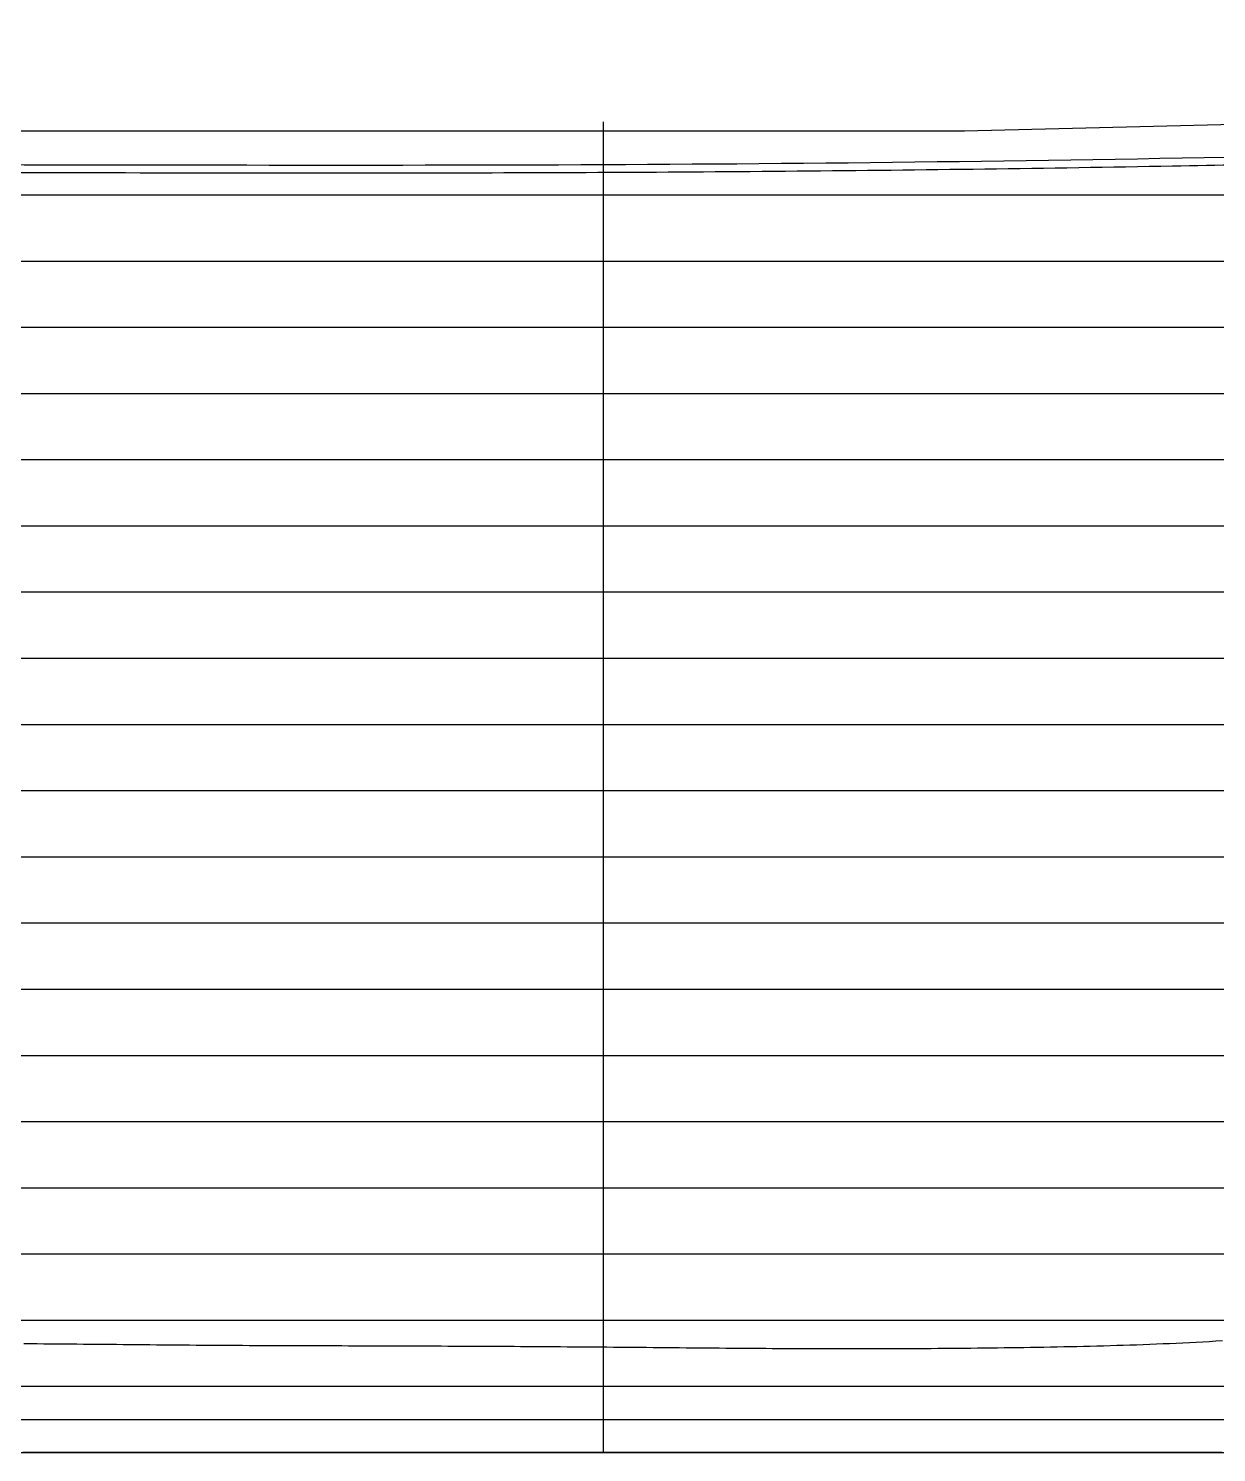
# Model space of a CAD drawing. Header units: millimetres. Extents: x 219888 to 472088, y 91183 to 209983.
# Drawn here: x 381897 to 399836, y 153745 to 175258 of the extents above; entities that cross this region are included whole.
import ezdxf

# ---------------------------------------------------------------- set-up
doc = ezdxf.new("R2010")
doc.units = ezdxf.units.MM
doc.layers.add('Buttocks', color=7, linetype='Continuous')
doc.layers.add('网格线和标注', color=7, linetype='Continuous')

msp = doc.modelspace()

# ---------------------------------------------------------------- linework, layer by layer
at = {"layer": 'Buttocks', "color": 135}
for points in [[(381827.584, 155390.904), (381927.534, 155390.224), (382027.564, 155389.524), (382127.554, 155388.804), (382227.504, 155388.054), (382327.544, 155387.284), (382427.594, 155386.484), (382527.524, 155385.664), (382627.714, 155384.824), (382727.624, 155383.964), (382827.634, 155383.084), (382927.604, 155382.184), (383027.624, 155381.274), (383127.584, 155380.354), (383227.564, 155379.424), (383327.664, 155378.494), (383427.604, 155377.554), (383527.624, 155376.624), (383627.624, 155375.694), (383727.744, 155374.774), (383827.634, 155373.864), (383927.544, 155372.974), (384027.554, 155372.094), (384127.544, 155371.244), (384227.534, 155370.424), (384327.554, 155369.624), (384427.574, 155368.864), (384527.594, 155368.134), (384627.584, 155367.434), (384727.654, 155366.774), (384827.664, 155366.154), (384927.664, 155365.574), (385027.734, 155365.024), (385127.664, 155364.504), (385227.704, 155364.014), (385327.674, 155363.554), (385427.764, 155363.114), (385527.704, 155362.694), (385627.724, 155362.304), (385727.804, 155361.914), (385827.754, 155361.554), (385927.794, 155361.194), (386027.764, 155360.854), (386127.814, 155360.524), (386227.834, 155360.204), (386327.784, 155359.894), (386427.854, 155359.584), (386527.824, 155359.284), (386627.814, 155358.984), (386727.824, 155358.684), (386827.804, 155358.394), (386927.864, 155358.094), (387027.844, 155357.794), (387127.894, 155357.504), (387227.914, 155357.194), (387327.904, 155356.894), (387427.944, 155356.584), (387527.904, 155356.264), (387627.914, 155355.944), (387727.964, 155355.604), (387827.934, 155355.264), (387927.954, 155354.914), (388027.934, 155354.554), (388127.974, 155354.174), (388227.974, 155353.784), (388328.014, 155353.384), (388427.984, 155352.964), (388528.024, 155352.524), (388628.044, 155352.074), (388728.024, 155351.604), (388828.014, 155351.114), (388928.154, 155350.604), (389028.024, 155350.074), (389128.064, 155349.514), (389228.144, 155348.934), (389328.094, 155348.334), (389428.024, 155347.714), (389528.104, 155347.074), (389628.134, 155346.414), (389728.124, 155345.734), (389828.134, 155345.034), (389928.154, 155344.314), (390028.204, 155343.574), (390128.134, 155342.834), (390228.144, 155342.064), (390328.224, 155341.284), (390428.204, 155340.494), (390528.224, 155339.694), (390628.184, 155338.874), (390728.164, 155338.054), (390828.224, 155337.224), (390928.214, 155336.374), (391028.254, 155335.524), (391128.214, 155334.674), (391228.254, 155333.804), (391328.284, 155332.944), (391428.244, 155332.074), (391528.284, 155331.194), (391628.354, 155330.324), (391728.324, 155329.454), (391828.254, 155328.584), (391928.354, 155327.714), (392028.364, 155326.844), (392128.294, 155325.994), (392228.324, 155325.144), (392328.274, 155324.304), (392428.374, 155323.474), (392528.334, 155322.654), (392628.324, 155321.854), (392728.354, 155321.074), (392828.394, 155320.324), (392928.404, 155319.584), (393028.434, 155318.884), (393128.454, 155318.214), (393228.434, 155317.574), (393328.394, 155316.984), (393428.354, 155316.434), (393528.434, 155315.934), (393628.424, 155315.474), (393728.434, 155315.084), (393828.454, 155314.744), (393928.494, 155314.464), (394028.404, 155314.254), (394128.444, 155314.104), (394228.544, 155314.024), (394328.444, 155314.014), (394428.404, 155314.074), (394528.484, 155314.194), (394628.454, 155314.374), (394728.544, 155314.624), (394828.534, 155314.944), (394928.554, 155315.304), (395028.604, 155315.734), (395128.614, 155316.214), (395228.494, 155316.734), (395328.604, 155317.304), (395428.584, 155317.924), (395528.574, 155318.594), (395628.584, 155319.304), (395728.604, 155320.064), (395828.594, 155320.884), (395928.594, 155321.744), (396028.654, 155322.674), (396128.624, 155323.644), (396228.634, 155324.684), (396328.674, 155325.784), (396428.674, 155326.944), (396528.654, 155328.174), (396628.734, 155329.464), (396728.674, 155330.824), (396828.714, 155332.254), (396928.674, 155333.764), (397028.604, 155335.344), (397128.714, 155337.004), (397228.554, 155338.744), (397328.654, 155340.574), (397428.634, 155342.494), (397528.574, 155344.494), (397628.614, 155346.604), (397728.584, 155348.804), (397828.574, 155351.114), (397928.584, 155353.534), (398028.544, 155356.074), (398128.454, 155358.724), (398228.464, 155361.504), (398328.484, 155364.414), (398428.444, 155367.474), (398528.314, 155370.674), (398628.384, 155374.034), (398728.254, 155377.564), (398828.194, 155381.264), (398928.094, 155385.164), (399028.084, 155389.254), (399128.044, 155393.544), (399227.914, 155398.044), (399327.724, 155402.744), (399427.684, 155407.684), (399527.594, 155412.834), (399627.464, 155418.214), (399727.244, 155423.814), (399827.114, 155429.664), (399926.904, 155435.744)], [(399914.254, 153744.774), (399814.204, 153744.774), (399714.214, 153744.774), (399614.164, 153744.774), (399514.174, 153744.774), (399414.144, 153744.774), (399314.154, 153744.774), (399214.164, 153744.774), (399114.114, 153744.774), (399014.114, 153744.774), (398914.044, 153744.774), (398814.054, 153744.774), (398714.074, 153744.774), (398614.034, 153744.774), (398514.014, 153744.774), (398413.984, 153744.774), (398313.934, 153744.774), (398213.934, 153744.774), (398113.884, 153744.774), (398013.854, 153744.774), (397913.794, 153744.774), (397813.884, 153744.774), (397713.874, 153744.774), (397613.844, 153744.774), (397513.824, 153744.774), (397413.814, 153744.774), (397313.764, 153744.774), (397213.724, 153744.774), (397113.534, 153744.774), (397013.564, 153744.774), (396913.614, 153744.774), (396813.624, 153744.774), (396713.614, 153744.774), (396613.644, 153744.774), (396513.604, 153744.774), (396413.874, 153744.774), (396313.834, 153744.774), (396213.724, 153744.774), (396113.654, 153744.774), (396013.714, 153744.774), (395913.704, 153744.774), (395813.674, 153744.774), (395713.644, 153744.774), (395613.614, 153744.774), (395513.564, 153744.774), (395413.524, 153744.774), (395313.624, 153744.774), (395213.524, 153744.774), (395113.524, 153744.774), (395013.464, 153744.774), (394913.444, 153744.774), (394813.444, 153744.774), (394713.424, 153744.774), (394613.334, 153744.774), (394513.374, 153744.774), (394413.374, 153744.774), (394313.354, 153744.774), (394213.344, 153744.774), (394113.274, 153744.774), (394013.314, 153744.774), (393913.324, 153744.774), (393813.254, 153744.774), (393713.264, 153744.774), (393613.274, 153744.774), (393513.224, 153744.774), (393413.184, 153744.774), (393313.164, 153744.774), (393213.164, 153744.774), (393113.174, 153744.774), (393013.144, 153744.774), (392913.124, 153744.774), (392813.124, 153744.774), (392713.084, 153744.774), (392613.064, 153744.774), (392513.074, 153744.774), (392413.034, 153744.774), (392313.044, 153744.774), (392213.034, 153744.774), (392113.074, 153744.774), (392013.054, 153744.774), (391913.064, 153744.774), (391812.994, 153744.774), (391713.004, 153744.774), (391613.124, 153744.774), (391513.044, 153744.774), (391413.114, 153744.774), (391313.064, 153744.774), (391213.024, 153744.774), (391113.134, 153744.774), (391013.074, 153744.774), (390913.184, 153744.774), (390813.124, 153744.774), (390713.224, 153744.774), (390613.094, 153744.774), (390513.114, 153744.774), (390413.174, 153744.774), (390312.954, 153744.774), (390212.934, 153744.774), (390112.894, 153744.774), (390013.084, 153744.774), (389913.004, 153744.774), (389812.904, 153744.774), (389712.844, 153744.774), (389612.984, 153744.774), (389512.874, 153744.774), (389412.804, 153744.774), (389312.734, 153744.774), (389212.854, 153744.774), (389112.784, 153744.774), (389012.724, 153744.774), (388912.624, 153744.774), (388812.614, 153744.774), (388712.764, 153744.774), (388612.684, 153744.774), (388512.614, 153744.774), (388412.544, 153744.774), (388312.524, 153744.774), (388212.454, 153744.774), (388112.424, 153744.774), (388012.564, 153744.774), (387912.504, 153744.774), (387812.484, 153744.774), (387712.364, 153744.774), (387612.344, 153744.774), (387512.304, 153744.774), (387412.314, 153744.774), (387312.264, 153744.774), (387212.244, 153744.774), (387112.314, 153744.774), (387012.294, 153744.774), (386912.284, 153744.774), (386812.264, 153744.774), (386712.184, 153744.774), (386612.194, 153744.774), (386512.094, 153744.774), (386412.124, 153744.774), (386312.094, 153744.774), (386212.074, 153744.774), (386112.024, 153744.774), (386012.144, 153744.774), (385912.084, 153744.774), (385812.064, 153744.774), (385712.014, 153744.774), (385612.014, 153744.774), (385511.974, 153744.774), (385411.984, 153744.774), (385311.944, 153744.774), (385211.954, 153744.774), (385111.884, 153744.774), (385011.884, 153744.774), (384911.844, 153744.774), (384811.874, 153744.774), (384711.864, 153744.774), (384611.844, 153744.774), (384511.794, 153744.774), (384411.834, 153744.774), (384311.764, 153744.774), (384211.784, 153744.774), (384111.764, 153744.774), (384011.764, 153744.774), (383911.734, 153744.774), (383811.744, 153744.774), (383711.724, 153744.774), (383611.694, 153744.774), (383511.654, 153744.774), (383411.614, 153744.774), (383311.654, 153744.774), (383211.604, 153744.774), (383111.594, 153744.774), (383011.574, 153744.774), (382911.574, 153744.774), (382811.544, 153744.774), (382711.544, 153744.774), (382611.504, 153744.774), (382511.484, 153744.774), (382411.444, 153744.774), (382311.454, 153744.774), (382211.454, 153744.774), (382111.444, 153744.774), (382011.394, 153744.774), (381911.414, 153744.774), (381811.394, 153744.774)], [(381820.064, 153744.774), (381919.994, 153744.774), (382019.954, 153744.774), (382119.974, 153744.774), (382219.934, 153744.774), (382319.944, 153744.774), (382419.884, 153744.774), (382519.954, 153744.774), (382620.024, 153744.774), (382720.044, 153744.774), (382819.894, 153744.774), (382919.974, 153744.774), (383020.124, 153744.774), (383119.994, 153744.774), (383220.084, 153744.774), (383320.014, 153744.774), (383420.114, 153744.774), (383520.164, 153744.774), (383620.124, 153744.774), (383720.014, 153744.774), (383820.154, 153744.774), (383920.024, 153744.774), (384020.074, 153744.774), (384120.094, 153744.774), (384220.184, 153744.774), (384320.074, 153744.774), (384420.144, 153744.774), (384519.994, 153744.774), (384620.254, 153744.774), (384720.074, 153744.774), (384820.264, 153744.774), (384920.294, 153744.774), (385020.324, 153744.774), (385120.264, 153744.774), (385220.244, 153744.774), (385320.244, 153744.774), (385420.284, 153744.774), (385520.214, 153744.774), (385620.284, 153744.774), (385720.254, 153744.774), (385820.184, 153744.774), (385920.344, 153744.774), (386020.274, 153744.774), (386120.344, 153744.774), (386220.304, 153744.774), (386320.384, 153744.774), (386420.234, 153744.774), (386520.304, 153744.774), (386620.254, 153744.774), (386720.304, 153744.774), (386820.244, 153744.774), (386920.314, 153744.774), (387020.284, 153744.774), (387120.254, 153744.774), (387220.304, 153744.774), (387320.274, 153744.774), (387420.324, 153744.774), (387520.424, 153744.774), (387620.234, 153744.774), (387720.454, 153744.774), (387820.364, 153744.774), (387920.434, 153744.774), (388020.414, 153744.774), (388120.384, 153744.774), (388220.424, 153744.774), (388320.364, 153744.774), (388420.484, 153744.774), (388520.394, 153744.774), (388620.434, 153744.774), (388720.394, 153744.774), (388820.414, 153744.774), (388920.364, 153744.774), (389020.424, 153744.774), (389120.384, 153744.774), (389220.464, 153744.774), (389320.524, 153744.774), (389420.494, 153744.774), (389520.514, 153744.774), (389620.644, 153744.774), (389720.574, 153744.774), (389820.724, 153744.774), (389920.494, 153744.774), (390020.534, 153744.774), (390120.554, 153744.774), (390220.594, 153744.774), (390320.654, 153744.774), (390420.664, 153744.774), (390520.614, 153744.774), (390620.584, 153744.774), (390720.684, 153744.774), (390820.734, 153744.774), (390920.664, 153744.774), (391020.654, 153744.774), (391120.814, 153744.774), (391220.924, 153744.774), (391320.754, 153744.774), (391420.934, 153744.774), (391520.834, 153744.774), (391620.834, 153744.774), (391721.124, 153744.774), (391821.114, 153744.774), (391921.124, 153744.774), (392021.024, 153744.774), (392121.194, 153744.774), (392221.114, 153744.774), (392321.104, 153744.774), (392421.034, 153744.774), (392520.824, 153744.774), (392620.794, 153744.774), (392720.754, 153744.774), (392820.764, 153744.774), (392920.814, 153744.774), (393020.654, 153744.774), (393120.784, 153744.774), (393220.774, 153744.774), (393320.684, 153744.774), (393420.724, 153744.774), (393520.854, 153744.774), (393620.954, 153744.774), (393720.834, 153744.774), (393820.754, 153744.774), (393920.784, 153744.774), (394020.944, 153744.774), (394120.864, 153744.774), (394220.864, 153744.774), (394320.844, 153744.774), (394420.934, 153744.774), (394520.914, 153744.774), (394620.844, 153744.774), (394720.914, 153744.774), (394820.944, 153744.774), (394920.834, 153744.774), (395020.774, 153744.774), (395120.784, 153744.774), (395220.864, 153744.774), (395320.874, 153744.774), (395420.754, 153744.774), (395520.684, 153744.774), (395620.704, 153744.774), (395720.464, 153744.774), (395820.704, 153744.774), (395920.524, 153744.774), (396020.674, 153744.774), (396120.694, 153744.774), (396220.744, 153744.774), (396320.854, 153744.774), (396420.894, 153744.774), (396520.994, 153744.774), (396620.894, 153744.774), (396721.114, 153744.774), (396821.014, 153744.774), (396921.124, 153744.774), (397021.114, 153744.774), (397120.964, 153744.774), (397221.064, 153744.774), (397321.074, 153744.774), (397421.034, 153744.774), (397521.114, 153744.774), (397621.044, 153744.774), (397721.154, 153744.774), (397821.024, 153744.774), (397921.184, 153744.774), (398021.114, 153744.774), (398121.154, 153744.774), (398221.174, 153744.774), (398321.104, 153744.774), (398421.194, 153744.774), (398521.064, 153744.774), (398621.184, 153744.774), (398721.214, 153744.774), (398821.224, 153744.774), (398921.194, 153744.774), (399021.254, 153744.774), (399121.274, 153744.774), (399221.264, 153744.774), (399321.134, 153744.774), (399421.214, 153744.774), (399521.174, 153744.774), (399621.224, 153744.774), (399721.274, 153744.774), (399821.234, 153744.774), (399921.194, 153744.774)], [(399839.044, 153744.774), (399738.934, 153744.774), (399638.854, 153744.774), (399538.824, 153744.774), (399438.794, 153744.774), (399338.774, 153744.774), (399238.684, 153744.774), (399138.574, 153744.774), (399038.604, 153744.774), (398938.534, 153744.774), (398838.464, 153744.774), (398738.444, 153744.774), (398638.334, 153744.774), (398538.264, 153744.774), (398438.304, 153744.774), (398338.264, 153744.774), (398238.174, 153744.774), (398138.074, 153744.774), (398038.034, 153744.774), (397937.964, 153744.774), (397837.934, 153744.774), (397737.924, 153744.774), (397637.904, 153744.774), (397537.834, 153744.774), (397437.734, 153744.774), (397337.744, 153744.774), (397237.664, 153744.774), (397137.564, 153744.774), (397037.534, 153744.774), (396937.494, 153744.774), (396837.444, 153744.774), (396737.364, 153744.774), (396637.354, 153744.774), (396537.304, 153744.774), (396437.234, 153744.774), (396337.234, 153744.774), (396237.134, 153744.774), (396137.064, 153744.774), (396036.984, 153744.774), (395936.974, 153744.774), (395836.954, 153744.774), (395736.884, 153744.774), (395636.884, 153744.774), (395536.784, 153744.774), (395436.774, 153744.774), (395336.724, 153744.774), (395236.674, 153744.774), (395136.774, 153744.774), (395036.584, 153744.774), (394936.624, 153744.774), (394836.514, 153744.774), (394736.534, 153744.774), (394636.544, 153744.774), (394536.374, 153744.774), (394436.424, 153744.774), (394336.424, 153744.774), (394236.404, 153744.774), (394136.394, 153744.774), (394036.354, 153744.774), (393936.324, 153744.774), (393836.204, 153744.774), (393736.114, 153744.774), (393636.044, 153744.774), (393535.894, 153744.774), (393435.814, 153744.774), (393335.784, 153744.774), (393235.684, 153744.774), (393135.754, 153744.774), (393035.624, 153744.774), (392935.544, 153744.774), (392835.464, 153744.774), (392735.374, 153744.774), (392635.294, 153744.774), (392535.194, 153744.774), (392435.324, 153744.774), (392335.214, 153744.774), (392235.164, 153744.774), (392135.084, 153744.774), (392035.024, 153744.774), (391934.964, 153744.774), (391834.844, 153744.774), (391734.814, 153744.774), (391634.764, 153744.774), (391534.724, 153744.774), (391434.654, 153744.774), (391334.594, 153744.774), (391234.634, 153744.774), (391134.544, 153744.774), (391034.514, 153744.774), (390934.474, 153744.774), (390834.394, 153744.774), (390734.304, 153744.774), (390634.254, 153744.774), (390534.194, 153744.774), (390434.134, 153744.774), (390334.104, 153744.774), (390234.014, 153744.774), (390133.994, 153744.774), (390033.944, 153744.774), (389933.864, 153744.774), (389833.824, 153744.774), (389733.744, 153744.774), (389633.734, 153744.774), (389533.704, 153744.774), (389433.554, 153744.774), (389333.564, 153744.774), (389233.534, 153744.774), (389133.464, 153744.774), (389033.414, 153744.774), (388933.394, 153744.774), (388833.324, 153744.774), (388733.274, 153744.774), (388633.254, 153744.774), (388533.244, 153744.774), (388433.144, 153744.774), (388333.064, 153744.774), (388233.024, 153744.774), (388133.064, 153744.774), (388032.984, 153744.774), (387932.934, 153744.774), (387832.854, 153744.774), (387732.814, 153744.774), (387632.824, 153744.774), (387532.754, 153744.774), (387432.704, 153744.774), (387332.684, 153744.774), (387232.584, 153744.774), (387132.564, 153744.774), (387032.434, 153744.774), (386932.364, 153744.774), (386832.374, 153744.774), (386732.214, 153744.774), (386632.224, 153744.774), (386532.164, 153744.774), (386432.104, 153744.774), (386332.054, 153744.774), (386232.034, 153744.774), (386131.984, 153744.774), (386031.964, 153744.774), (385931.844, 153744.774), (385831.844, 153744.774), (385731.794, 153744.774), (385631.694, 153744.774), (385531.654, 153744.774), (385431.624, 153744.774), (385331.584, 153744.774), (385231.544, 153744.774), (385131.434, 153744.774), (385031.444, 153744.774), (384931.344, 153744.774), (384831.264, 153744.774), (384731.284, 153744.774), (384631.254, 153744.774), (384531.164, 153744.774), (384431.104, 153744.774), (384331.094, 153744.774), (384230.994, 153744.774), (384130.934, 153744.774), (384030.914, 153744.774), (383930.854, 153744.774), (383830.794, 153744.774), (383730.724, 153744.774), (383630.744, 153744.774), (383530.604, 153744.774), (383430.584, 153744.774), (383330.574, 153744.774), (383230.464, 153744.774), (383130.394, 153744.774), (383030.374, 153744.774), (382930.294, 153744.774), (382830.284, 153744.774), (382730.224, 153744.774), (382630.134, 153744.774), (382530.104, 153744.774), (382430.034, 153744.774), (382329.964, 153744.774), (382229.934, 153744.774), (382129.924, 153744.774), (382029.824, 153744.774), (381929.774, 153744.774), (381829.694, 153744.774)], [(399839.224, 153744.774), (399739.194, 153744.774), (399639.154, 153744.774), (399539.104, 153744.774), (399439.024, 153744.774), (399339.034, 153744.774), (399238.974, 153744.774), (399139.004, 153744.774), (399038.954, 153744.774), (398938.884, 153744.774), (398838.814, 153744.774), (398738.814, 153744.774), (398638.754, 153744.774), (398538.694, 153744.774), (398438.704, 153744.774), (398338.574, 153744.774), (398238.554, 153744.774), (398138.484, 153744.774), (398038.374, 153744.774), (397938.364, 153744.774), (397838.314, 153744.774), (397738.334, 153744.774), (397638.334, 153744.774), (397538.554, 153744.774), (397438.484, 153744.774), (397338.544, 153744.774), (397238.364, 153744.774), (397138.374, 153744.774), (397038.374, 153744.774), (396938.354, 153744.774), (396838.294, 153744.774), (396738.304, 153744.774), (396638.204, 153744.774), (396538.154, 153744.774), (396438.124, 153744.774), (396338.064, 153744.774), (396237.984, 153744.774), (396137.934, 153744.774), (396037.914, 153744.774), (395937.894, 153744.774), (395837.904, 153744.774), (395737.864, 153744.774), (395637.794, 153744.774), (395537.714, 153744.774), (395437.704, 153744.774), (395337.674, 153744.774), (395237.654, 153744.774), (395137.524, 153744.774), (395037.444, 153744.774), (394937.484, 153744.774), (394837.444, 153744.774), (394737.434, 153744.774), (394637.384, 153744.774), (394537.364, 153744.774), (394437.284, 153744.774), (394337.274, 153744.774), (394237.234, 153744.774), (394137.214, 153744.774), (394037.154, 153744.774), (393937.144, 153744.774), (393837.074, 153744.774), (393737.084, 153744.774), (393637.034, 153744.774), (393536.984, 153744.774), (393436.934, 153744.774), (393336.924, 153744.774), (393236.844, 153744.774), (393136.864, 153744.774), (393036.784, 153744.774), (392936.734, 153744.774), (392836.714, 153744.774), (392736.674, 153744.774), (392636.624, 153744.774), (392536.604, 153744.774), (392436.594, 153744.774), (392336.514, 153744.774), (392236.504, 153744.774), (392136.454, 153744.774), (392036.444, 153744.774), (391936.424, 153744.774), (391836.374, 153744.774), (391736.334, 153744.774), (391636.344, 153744.774), (391536.354, 153744.774), (391436.244, 153744.774), (391336.254, 153744.774), (391236.324, 153744.774), (391136.224, 153744.774), (391036.294, 153744.774), (390936.154, 153744.774), (390836.194, 153744.774), (390736.114, 153744.774), (390636.224, 153744.774), (390536.314, 153744.774), (390436.164, 153744.774), (390336.234, 153744.774), (390236.034, 153744.774), (390136.114, 153744.774), (390036.124, 153744.774), (389936.124, 153744.774), (389835.914, 153744.774), (389735.834, 153744.774), (389635.794, 153744.774), (389535.764, 153744.774), (389435.964, 153744.774), (389335.874, 153744.774), (389235.784, 153744.774), (389135.644, 153744.774), (389035.594, 153744.774), (388935.524, 153744.774), (388835.584, 153744.774), (388735.534, 153744.774), (388635.414, 153744.774), (388535.364, 153744.774), (388435.314, 153744.774), (388335.464, 153744.774), (388235.304, 153744.774), (388135.234, 153744.774), (388035.184, 153744.774), (387935.084, 153744.774), (387835.014, 153744.774), (387734.984, 153744.774), (387635.114, 153744.774), (387535.024, 153744.774), (387434.974, 153744.774), (387334.894, 153744.774), (387234.824, 153744.774), (387134.794, 153744.774), (387034.734, 153744.774), (386934.674, 153744.774), (386834.654, 153744.774), (386734.634, 153744.774), (386634.714, 153744.774), (386534.634, 153744.774), (386434.534, 153744.774), (386334.484, 153744.774), (386234.474, 153744.774), (386134.424, 153744.774), (386034.354, 153744.774), (385934.324, 153744.774), (385834.314, 153744.774), (385734.244, 153744.774), (385634.244, 153744.774), (385534.204, 153744.774), (385434.194, 153744.774), (385334.164, 153744.774), (385234.114, 153744.774), (385134.054, 153744.774), (385033.994, 153744.774), (384933.984, 153744.774), (384833.944, 153744.774), (384733.914, 153744.774), (384633.874, 153744.774), (384533.854, 153744.774), (384433.774, 153744.774), (384333.754, 153744.774), (384233.694, 153744.774), (384133.664, 153744.774), (384033.654, 153744.774), (383933.584, 153744.774), (383833.554, 153744.774), (383733.564, 153744.774), (383633.524, 153744.774), (383533.474, 153744.774), (383433.434, 153744.774), (383333.434, 153744.774), (383233.394, 153744.774), (383133.314, 153744.774), (383033.294, 153744.774), (382933.284, 153744.774), (382833.234, 153744.774), (382733.214, 153744.774), (382633.144, 153744.774), (382533.154, 153744.774), (382433.044, 153744.774), (382333.034, 153744.774), (382233.014, 153744.774), (382132.934, 153744.774), (382032.954, 153744.774), (381932.934, 153744.774), (381832.894, 153744.774)], [(399840.464, 153744.774), (399740.474, 153744.774), (399640.484, 153744.774), (399540.474, 153744.774), (399440.394, 153744.774), (399340.404, 153744.774), (399240.384, 153744.774), (399140.424, 153744.774), (399040.374, 153744.774), (398940.364, 153744.774), (398840.344, 153744.774), (398740.354, 153744.774), (398640.304, 153744.774), (398540.294, 153744.774), (398440.274, 153744.774), (398340.234, 153744.774), (398240.264, 153744.774), (398140.224, 153744.774), (398040.204, 153744.774), (397940.194, 153744.774), (397840.174, 153744.774), (397740.194, 153744.774), (397640.164, 153744.774), (397540.154, 153744.774), (397440.164, 153744.774), (397340.144, 153744.774), (397240.104, 153744.774), (397140.104, 153744.774), (397040.094, 153744.774), (396940.014, 153744.774), (396839.944, 153744.774), (396739.944, 153744.774), (396639.914, 153744.774), (396539.914, 153744.774), (396439.864, 153744.774), (396339.864, 153744.774), (396239.874, 153744.774), (396139.814, 153744.774), (396039.824, 153744.774), (395939.834, 153744.774), (395839.804, 153744.774), (395739.784, 153744.774), (395639.724, 153744.774), (395539.744, 153744.774), (395439.704, 153744.774), (395339.684, 153744.774), (395239.684, 153744.774), (395139.674, 153744.774), (395039.634, 153744.774), (394939.634, 153744.774), (394839.614, 153744.774), (394739.554, 153744.774), (394639.564, 153744.774), (394539.594, 153744.774), (394439.554, 153744.774), (394339.514, 153744.774), (394239.514, 153744.774), (394139.504, 153744.774), (394039.474, 153744.774), (393939.464, 153744.774), (393839.444, 153744.774), (393739.454, 153744.774), (393639.404, 153744.774), (393539.404, 153744.774), (393439.374, 153744.774), (393339.354, 153744.774), (393239.344, 153744.774), (393139.334, 153744.774), (393039.344, 153744.774), (392939.314, 153744.774), (392839.294, 153744.774), (392739.234, 153744.774), (392639.264, 153744.774), (392539.254, 153744.774), (392439.204, 153744.774), (392339.224, 153744.774), (392239.204, 153744.774), (392139.154, 153744.774), (392039.144, 153744.774), (391939.144, 153744.774), (391839.094, 153744.774), (391739.114, 153744.774), (391639.074, 153744.774), (391539.074, 153744.774), (391439.064, 153744.774), (391339.044, 153744.774), (391238.994, 153744.774), (391138.974, 153744.774), (391038.984, 153744.774), (390938.944, 153744.774), (390838.954, 153744.774), (390738.914, 153744.774), (390638.894, 153744.774), (390538.924, 153744.774), (390438.854, 153744.774), (390338.864, 153744.774), (390238.844, 153744.774), (390138.804, 153744.774), (390038.794, 153744.774), (389938.764, 153744.774), (389838.784, 153744.774), (389738.764, 153744.774), (389638.774, 153744.774), (389538.724, 153744.774), (389438.744, 153744.774), (389338.644, 153744.774), (389238.674, 153744.774), (389138.634, 153744.774), (389038.604, 153744.774), (388938.644, 153744.774), (388838.614, 153744.774), (388738.584, 153744.774), (388638.604, 153744.774), (388538.554, 153744.774), (388438.594, 153744.774), (388338.544, 153744.774), (388238.524, 153744.774), (388138.514, 153744.774), (388038.504, 153744.774), (387938.484, 153744.774), (387838.484, 153744.774), (387738.424, 153744.774), (387638.424, 153744.774), (387538.444, 153744.774), (387438.384, 153744.774), (387338.344, 153744.774), (387238.354, 153744.774), (387138.344, 153744.774), (387038.324, 153744.774), (386938.314, 153744.774), (386838.294, 153744.774), (386738.244, 153744.774), (386638.284, 153744.774), (386538.294, 153744.774), (386438.184, 153744.774), (386338.254, 153744.774), (386238.154, 153744.774), (386138.174, 153744.774), (386038.124, 153744.774), (385938.184, 153744.774), (385838.114, 153744.774), (385738.074, 153744.774), (385638.074, 153744.774), (385538.084, 153744.774), (385438.064, 153744.774), (385338.024, 153744.774), (385238.004, 153744.774), (385138.044, 153744.774), (385038.004, 153744.774), (384937.954, 153744.774), (384838.004, 153744.774), (384738.004, 153744.774), (384637.914, 153744.774), (384537.894, 153744.774), (384437.984, 153744.774), (384337.914, 153744.774), (384237.884, 153744.774), (384137.824, 153744.774), (384037.824, 153744.774), (383937.834, 153744.774), (383837.794, 153744.774), (383737.804, 153744.774), (383637.764, 153744.774), (383537.764, 153744.774), (383437.704, 153744.774), (383337.844, 153744.774), (383237.784, 153744.774), (383137.764, 153744.774), (383037.744, 153744.774), (382937.724, 153744.774), (382837.744, 153744.774), (382737.714, 153744.774), (382637.664, 153744.774), (382537.654, 153744.774), (382437.614, 153744.774), (382337.614, 153744.774), (382237.544, 153744.774), (382137.534, 153744.774), (382037.504, 153744.774), (381937.514, 153744.774), (381837.454, 153744.774)], [(399861.594, 153744.774), (399761.544, 153744.774), (399661.474, 153744.774), (399561.424, 153744.774), (399461.344, 153744.774), (399361.324, 153744.774), (399261.254, 153744.774), (399161.224, 153744.774), (399061.134, 153744.774), (398961.134, 153744.774), (398861.034, 153744.774), (398760.964, 153744.774), (398660.914, 153744.774), (398560.874, 153744.774), (398460.824, 153744.774), (398360.744, 153744.774), (398260.664, 153744.774), (398160.604, 153744.774), (398060.544, 153744.774), (397960.464, 153744.774), (397860.424, 153744.774), (397760.384, 153744.774), (397660.304, 153744.774), (397560.254, 153744.774), (397460.014, 153744.774), (397360.144, 153744.774), (397260.064, 153744.774), (397159.814, 153744.774), (397059.744, 153744.774), (396959.664, 153744.774), (396859.614, 153744.774), (396759.564, 153744.774), (396659.484, 153744.774), (396559.444, 153744.774), (396459.364, 153744.774), (396359.274, 153744.774), (396259.254, 153744.774), (396159.194, 153744.774), (396059.124, 153744.774), (395959.014, 153744.774), (395858.984, 153744.774), (395758.894, 153744.774), (395658.834, 153744.774), (395558.754, 153744.774), (395458.734, 153744.774), (395358.634, 153744.774), (395258.604, 153744.774), (395158.484, 153744.774), (395058.454, 153744.774), (394958.354, 153744.774), (394858.304, 153744.774), (394758.254, 153744.774), (394658.134, 153744.774), (394558.144, 153744.774), (394458.014, 153744.774), (394358.014, 153744.774), (394257.894, 153744.774), (394157.814, 153744.774), (394057.794, 153744.774), (393957.654, 153744.774), (393857.644, 153744.774), (393757.544, 153744.774), (393657.434, 153744.774), (393557.414, 153744.774), (393457.334, 153744.774), (393357.264, 153744.774), (393257.214, 153744.774), (393157.144, 153744.774), (393057.094, 153744.774), (392957.024, 153744.774), (392856.944, 153744.774), (392756.904, 153744.774), (392656.824, 153744.774), (392556.774, 153744.774), (392456.704, 153744.774), (392356.624, 153744.774), (392256.544, 153744.774), (392156.454, 153744.774), (392056.424, 153744.774), (391956.344, 153744.774), (391856.314, 153744.774), (391756.224, 153744.774), (391656.104, 153744.774), (391556.074, 153744.774), (391456.034, 153744.774), (391355.954, 153744.774), (391255.884, 153744.774), (391155.774, 153744.774), (391055.754, 153744.774), (390955.684, 153744.774), (390855.664, 153744.774), (390755.534, 153744.774), (390655.484, 153744.774), (390555.404, 153744.774), (390455.334, 153744.774), (390355.264, 153744.774), (390255.224, 153744.774), (390155.134, 153744.774), (390055.114, 153744.774), (389954.984, 153744.774), (389854.914, 153744.774), (389754.834, 153744.774), (389654.794, 153744.774), (389554.724, 153744.774), (389454.814, 153744.774), (389354.624, 153744.774), (389254.524, 153744.774), (389154.614, 153744.774), (389054.544, 153744.774), (388954.464, 153744.774), (388854.424, 153744.774), (388754.344, 153744.774), (388654.234, 153744.774), (388554.164, 153744.774), (388454.094, 153744.774), (388354.064, 153744.774), (388253.994, 153744.774), (388153.924, 153744.774), (388053.794, 153744.774), (387953.764, 153744.774), (387853.674, 153744.774), (387753.644, 153744.774), (387653.544, 153744.774), (387553.474, 153744.774), (387453.444, 153744.774), (387353.324, 153744.774), (387253.324, 153744.774), (387153.174, 153744.774), (387053.144, 153744.774), (386953.094, 153744.774), (386853.024, 153744.774), (386752.894, 153744.774), (386652.854, 153744.774), (386552.794, 153744.774), (386452.754, 153744.774), (386352.644, 153744.774), (386252.574, 153744.774), (386152.504, 153744.774), (386052.424, 153744.774), (385952.354, 153744.774), (385852.324, 153744.774), (385752.254, 153744.774), (385652.114, 153744.774), (385552.084, 153744.774), (385452.024, 153744.774), (385351.984, 153744.774), (385251.874, 153744.774), (385151.824, 153744.774), (385051.754, 153744.774), (384951.684, 153744.774), (384851.634, 153744.774), (384751.584, 153744.774), (384651.484, 153744.774), (384551.464, 153744.774), (384451.364, 153744.774), (384351.284, 153744.774), (384251.174, 153744.774), (384151.134, 153744.774), (384051.064, 153744.774), (383951.014, 153744.774), (383850.934, 153744.774), (383750.894, 153744.774), (383650.814, 153744.774), (383550.704, 153744.774), (383450.634, 153744.774), (383350.584, 153744.774), (383250.524, 153744.774), (383150.444, 153744.774), (383050.414, 153744.774), (382950.324, 153744.774), (382850.264, 153744.774), (382750.284, 153744.774), (382650.204, 153744.774), (382550.134, 153744.774), (382450.064, 153744.774), (382350.004, 153744.774), (382249.914, 153744.774), (382149.834, 153744.774), (382049.764, 153744.774), (381949.704, 153744.774), (381849.604, 153744.774)], [(399857.994, 153744.774), (399757.854, 153744.774), (399657.984, 153744.774), (399557.994, 153744.774), (399458.034, 153744.774), (399358.334, 153744.774), (399258.254, 153744.774), (399158.304, 153744.774), (399058.284, 153744.774), (398958.304, 153744.774), (398858.224, 153744.774), (398758.224, 153744.774), (398658.124, 153744.774), (398558.134, 153744.774), (398458.074, 153744.774), (398358.024, 153744.774), (398258.064, 153744.774), (398158.034, 153744.774), (398058.114, 153744.774), (397958.124, 153744.774), (397857.984, 153744.774), (397757.994, 153744.774), (397658.044, 153744.774), (397558.004, 153744.774), (397457.974, 153744.774), (397357.964, 153744.774), (397257.974, 153744.774), (397157.934, 153744.774), (397057.944, 153744.774), (396957.984, 153744.774), (396857.994, 153744.774), (396757.944, 153744.774), (396657.964, 153744.774), (396557.914, 153744.774), (396457.944, 153744.774), (396357.894, 153744.774), (396257.854, 153744.774), (396157.874, 153744.774), (396057.884, 153744.774), (395957.854, 153744.774), (395857.864, 153744.774), (395757.804, 153744.774), (395657.864, 153744.774), (395557.854, 153744.774), (395457.774, 153744.774), (395357.784, 153744.774), (395257.804, 153744.774), (395157.804, 153744.774), (395057.844, 153744.774), (394957.774, 153744.774), (394857.784, 153744.774), (394757.794, 153744.774), (394657.754, 153744.774), (394557.784, 153744.774), (394457.754, 153744.774), (394357.724, 153744.774), (394257.714, 153744.774), (394157.714, 153744.774), (394057.754, 153744.774), (393957.744, 153744.774), (393857.694, 153744.774), (393757.704, 153744.774), (393657.724, 153744.774), (393557.594, 153744.774), (393457.684, 153744.774), (393357.674, 153744.774), (393257.684, 153744.774), (393157.604, 153744.774), (393057.654, 153744.774), (392957.714, 153744.774), (392857.664, 153744.774), (392757.604, 153744.774), (392657.614, 153744.774), (392557.584, 153744.774), (392457.594, 153744.774), (392357.614, 153744.774), (392257.544, 153744.774), (392157.554, 153744.774), (392057.594, 153744.774), (391957.484, 153744.774), (391857.534, 153744.774), (391757.484, 153744.774), (391657.394, 153744.774), (391557.424, 153744.774), (391457.424, 153744.774), (391357.474, 153744.774), (391257.574, 153744.774), (391157.554, 153744.774), (391057.624, 153744.774), (390957.514, 153744.774), (390857.524, 153744.774), (390757.544, 153744.774), (390657.514, 153744.774), (390557.554, 153744.774), (390457.514, 153744.774), (390357.444, 153744.774), (390257.504, 153744.774), (390157.454, 153744.774), (390057.474, 153744.774), (389957.434, 153744.774), (389857.434, 153744.774), (389757.414, 153744.774), (389657.424, 153744.774), (389557.394, 153744.774), (389457.364, 153744.774), (389357.354, 153744.774), (389257.384, 153744.774), (389157.314, 153744.774), (389057.384, 153744.774), (388957.374, 153744.774), (388857.324, 153744.774), (388757.364, 153744.774), (388657.324, 153744.774), (388557.324, 153744.774), (388457.374, 153744.774), (388357.294, 153744.774), (388257.314, 153744.774), (388157.314, 153744.774), (388057.264, 153744.774), (387957.314, 153744.774), (387857.264, 153744.774), (387757.284, 153744.774), (387657.284, 153744.774), (387557.214, 153744.774), (387457.314, 153744.774), (387357.284, 153744.774), (387257.244, 153744.774), (387157.284, 153744.774), (387057.234, 153744.774), (386957.284, 153744.774), (386857.234, 153744.774), (386757.224, 153744.774), (386657.194, 153744.774), (386557.184, 153744.774), (386457.194, 153744.774), (386357.204, 153744.774), (386257.184, 153744.774), (386157.224, 153744.774), (386057.234, 153744.774), (385957.224, 153744.774), (385857.204, 153744.774), (385757.154, 153744.774), (385657.164, 153744.774), (385557.124, 153744.774), (385457.164, 153744.774), (385357.174, 153744.774), (385257.104, 153744.774), (385157.064, 153744.774), (385057.154, 153744.774), (384957.164, 153744.774), (384857.094, 153744.774), (384757.104, 153744.774), (384657.054, 153744.774), (384557.034, 153744.774), (384457.074, 153744.774), (384357.084, 153744.774), (384257.044, 153744.774), (384157.054, 153744.774), (384057.124, 153744.774), (383957.054, 153744.774), (383857.054, 153744.774), (383756.984, 153744.774), (383657.054, 153744.774), (383556.984, 153744.774), (383457.014, 153744.774), (383357.034, 153744.774), (383257.014, 153744.774), (383156.944, 153744.774), (383056.954, 153744.774), (382956.954, 153744.774), (382857.004, 153744.774), (382756.964, 153744.774), (382656.944, 153744.774), (382556.954, 153744.774), (382456.964, 153744.774), (382356.954, 153744.774), (382256.954, 153744.774), (382156.914, 153744.774), (382056.914, 153744.774), (381956.934, 153744.774), (381856.914, 153744.774)], [(399894.754, 153744.774), (399794.674, 153744.774), (399694.604, 153744.774), (399594.564, 153744.774), (399494.514, 153744.774), (399394.464, 153744.774), (399294.394, 153744.774), (399194.394, 153744.774), (399094.324, 153744.774), (398994.274, 153744.774), (398894.094, 153744.774), (398794.034, 153744.774), (398693.964, 153744.774), (398593.914, 153744.774), (398493.844, 153744.774), (398393.774, 153744.774), (398293.744, 153744.774), (398193.664, 153744.774), (398093.594, 153744.774), (397993.554, 153744.774), (397893.514, 153744.774), (397793.424, 153744.774), (397693.384, 153744.774), (397593.334, 153744.774), (397493.284, 153744.774), (397393.214, 153744.774), (397293.174, 153744.774), (397193.124, 153744.774), (397093.024, 153744.774), (396992.964, 153744.774), (396892.944, 153744.774), (396792.854, 153744.774), (396692.824, 153744.774), (396592.754, 153744.774), (396492.704, 153744.774), (396392.654, 153744.774), (396292.594, 153744.774), (396192.504, 153744.774), (396092.464, 153744.774), (395992.424, 153744.774), (395892.344, 153744.774), (395792.264, 153744.774), (395692.214, 153744.774), (395592.154, 153744.774), (395492.094, 153744.774), (395392.024, 153744.774), (395292.014, 153744.774), (395191.964, 153744.774), (395091.854, 153744.774), (394991.804, 153744.774), (394891.784, 153744.774), (394791.754, 153744.774), (394691.674, 153744.774), (394591.564, 153744.774), (394491.494, 153744.774), (394391.474, 153744.774), (394291.424, 153744.774), (394191.374, 153744.774), (394091.284, 153744.774), (393991.194, 153744.774), (393891.184, 153744.774), (393791.114, 153744.774), (393691.084, 153744.774), (393590.964, 153744.774), (393490.934, 153744.774), (393390.864, 153744.774), (393290.814, 153744.774), (393190.734, 153744.774), (393090.694, 153744.774), (392990.614, 153744.774), (392890.574, 153744.774), (392790.494, 153744.774), (392690.474, 153744.774), (392590.374, 153744.774), (392490.364, 153744.774), (392390.234, 153744.774), (392290.234, 153744.774), (392190.184, 153744.774), (392090.084, 153744.774), (391990.034, 153744.774), (391890.014, 153744.774), (391789.914, 153744.774), (391689.794, 153744.774), (391589.804, 153744.774), (391489.744, 153744.774), (391389.684, 153744.774), (391289.624, 153744.774), (391189.554, 153744.774), (391089.534, 153744.774), (390989.454, 153744.774), (390889.364, 153744.774), (390789.314, 153744.774), (390689.294, 153744.774), (390589.224, 153744.774), (390489.144, 153744.774), (390389.094, 153744.774), (390289.014, 153744.774), (390188.964, 153744.774), (390088.924, 153744.774), (389988.854, 153744.774), (389888.774, 153744.774), (389788.724, 153744.774), (389688.674, 153744.774), (389588.584, 153744.774), (389488.554, 153744.774), (389388.534, 153744.774), (389288.464, 153744.774), (389188.394, 153744.774), (389088.284, 153744.774), (388988.234, 153744.774), (388888.194, 153744.774), (388788.154, 153744.774), (388688.064, 153744.774), (388587.994, 153744.774), (388487.924, 153744.774), (388387.904, 153744.774), (388287.834, 153744.774), (388187.784, 153744.774), (388087.704, 153744.774), (387987.694, 153744.774), (387887.564, 153744.774), (387787.504, 153744.774), (387687.464, 153744.774), (387587.414, 153744.774), (387487.364, 153744.774), (387387.264, 153744.774), (387287.244, 153744.774), (387187.164, 153744.774), (387087.104, 153744.774), (386987.054, 153744.774), (386886.954, 153744.774), (386786.904, 153744.774), (386686.804, 153744.774), (386586.804, 153744.774), (386486.734, 153744.774), (386386.684, 153744.774), (386286.614, 153744.774), (386186.544, 153744.774), (386086.484, 153744.774), (385986.414, 153744.774), (385886.374, 153744.774), (385786.284, 153744.774), (385686.254, 153744.774), (385586.194, 153744.774), (385486.124, 153744.774), (385386.044, 153744.774), (385286.004, 153744.774), (385185.934, 153744.774), (385085.904, 153744.774), (384985.804, 153744.774), (384885.764, 153744.774), (384785.684, 153744.774), (384685.674, 153744.774), (384585.554, 153744.774), (384485.534, 153744.774), (384385.474, 153744.774), (384285.414, 153744.774), (384185.324, 153744.774), (384085.274, 153744.774), (383985.194, 153744.774), (383885.184, 153744.774), (383785.094, 153744.774), (383685.034, 153744.774), (383584.954, 153744.774), (383484.934, 153744.774), (383384.824, 153744.774), (383284.774, 153744.774), (383184.714, 153744.774), (383084.664, 153744.774), (382984.614, 153744.774), (382884.664, 153744.774), (382784.584, 153744.774), (382684.484, 153744.774), (382584.464, 153744.774), (382484.414, 153744.774), (382384.334, 153744.774), (382284.264, 153744.774), (382184.184, 153744.774), (382084.114, 153744.774), (381984.084, 153744.774), (381883.994, 153744.774)]]:
    msp.add_lwpolyline(points, dxfattribs=at)
at = {"layer": '网格线和标注', "color": 0}
for p, q in [((396028.253, 173709.61), (456615.644, 175257.544)), ((373725.883, 173709.61), (396028.253, 173709.61)), ((373725.883, 154244.774), (458092.724, 154244.774))]:
    msp.add_line(p, q, dxfattribs=at)
at = {"layer": '网格线和标注'}
for p, q in [((390573.694, 173845.119), (390573.694, 153744.774)), ((373725.883, 172744.774), (458092.724, 172744.774)), ((373725.883, 171744.774), (458092.724, 171744.774)), ((373725.883, 170744.774), (458092.724, 170744.774)), ((373725.883, 169744.774), (458092.724, 169744.774)), ((373725.883, 168744.774), (458092.724, 168744.774)), ((373725.883, 167744.774), (458092.724, 167744.774)), ((373725.883, 166744.774), (458092.724, 166744.774)), ((373725.883, 165744.774), (458092.724, 165744.774)), ((373725.883, 164744.774), (458092.724, 164744.774)), ((373725.883, 163744.774), (458092.724, 163744.774)), ((373725.883, 162744.774), (458092.724, 162744.774)), ((373725.883, 161744.774), (458092.724, 161744.774)), ((373725.883, 160744.774), (458092.724, 160744.774)), ((373725.883, 159744.774), (458092.724, 159744.774)), ((373725.883, 158744.774), (458092.724, 158744.774)), ((373725.883, 157744.774), (458092.724, 157744.774)), ((373725.883, 156744.774), (458092.724, 156744.774)), ((373725.883, 155744.774), (458092.724, 155744.774)), ((373725.883, 154744.774), (458092.724, 154744.774))]:
    msp.add_line(p, q, dxfattribs=at)
at = {"layer": '网格线和标注', "color": 1}
msp.add_line((373725.883, 153744.774), (458092.724, 153744.774), dxfattribs=at)
msp.add_spline([(373725.883, 173202.774), (379815.194, 173202.774), (390573.694, 173202.774), (401332.194, 173341.774), (412090.694, 173623.774), (422849.194, 173905.774), (428228.444, 174049.774), (433607.694, 174219.774), (438986.944, 174432.774)], degree=3, dxfattribs=at)
at = {"layer": '网格线和标注', "color": 0}
msp.add_open_spline([(373725.941, 173084.774), (375281.015, 173085.545), (376836.055, 173086.315), (378737.922, 173085.598), (379084.781, 173085.4), (379722.784, 173084.883), (380013.928, 173084.585), (380596.225, 173083.881), (380887.376, 173083.479), (381760.838, 173082.184), (382343.158, 173081.202), (384090.15, 173078.402), (385254.856, 173076.728), (386891.888, 173076.522), (387364.178, 173076.714), (388781.068, 173078.308), (389725.69, 173080.732), (391614.981, 173089.718), (392559.624, 173096.259), (395393.505, 173122.073), (397282.698, 173147.535), (399853.568, 173193.594), (400535.387, 173206.901), (402081.508, 173239.569), (402945.772, 173259.617), (404674.186, 173302.216), (405538.338, 173324.765), (408130.668, 173394.545), (409858.722, 173443.909), (411870.733, 173499.678), (412154.751, 173507.508), (412722.791, 173523.065), (413006.814, 173530.794), (413858.885, 173553.85), (414426.94, 173569.046), (416131.123, 173614.229), (417267.269, 173643.813), (418999.785, 173688.599), (419596.143, 173703.956), (420751.504, 173733.685), (421310.505, 173748.058), (422272.482, 173772.841), (422675.456, 173783.236), (423481.409, 173804.088), (423884.388, 173814.548), (425093.331, 173846.145), (425899.301, 173867.498), (427249.378, 173904.27), (427793.484, 173919.362), (428881.694, 173950.283), (429425.801, 173966.116), (431058.108, 174015.22), (432146.294, 174050.096), (433449.231, 174095.98), (433664.06, 174103.682), (434093.7, 174119.361), (434308.513, 174127.332), (434952.927, 174151.597), (435382.508, 174168.238), (436671.175, 174219.152), (437530.189, 174254.416), (438590.042, 174298.236), (438790.935, 174306.555), (438991.826, 174314.875)], degree=3, knots=[0, 0, 0, 0, 4665.225260266, 4665.225260266, 5705.851154323, 5705.851154323, 6579.335441736, 6579.335441736, 7452.819729149, 7452.819729149, 9199.788303976, 9199.788303976, 12693.72545363, 12693.72545363, 14110.447758609, 14110.447758609, 16943.892368567, 16943.892368567, 19777.336978525, 19777.336978525, 25444.226198441, 25444.226198441, 27489.677346974, 27489.677346974, 30082.748562469, 30082.748562469, 32675.819777963, 32675.819777963, 37861.962208953, 37861.962208953, 38714.380203789, 38714.380203789, 39566.798198625, 39566.798198625, 41271.634188297, 41271.634188297, 44681.306167641, 44681.306167641, 46470.990073018, 46470.990073018, 48148.547013683, 48148.547013683, 49357.862097111, 49357.862097111, 50567.177180539, 50567.177180539, 52985.807347395, 52985.807347395, 54618.611992724, 54618.611992724, 56251.416638053, 56251.416638053, 59517.025928711, 59517.025928711, 60161.771768849, 60161.771768849, 60806.517608986, 60806.517608986, 62096.009289261, 62096.009289261, 64674.99264981, 64674.99264981, 65278.177396037, 65278.177396037, 65278.177396037, 65278.177396037], dxfattribs=at)

doc.saveas('drawing.dxf')
